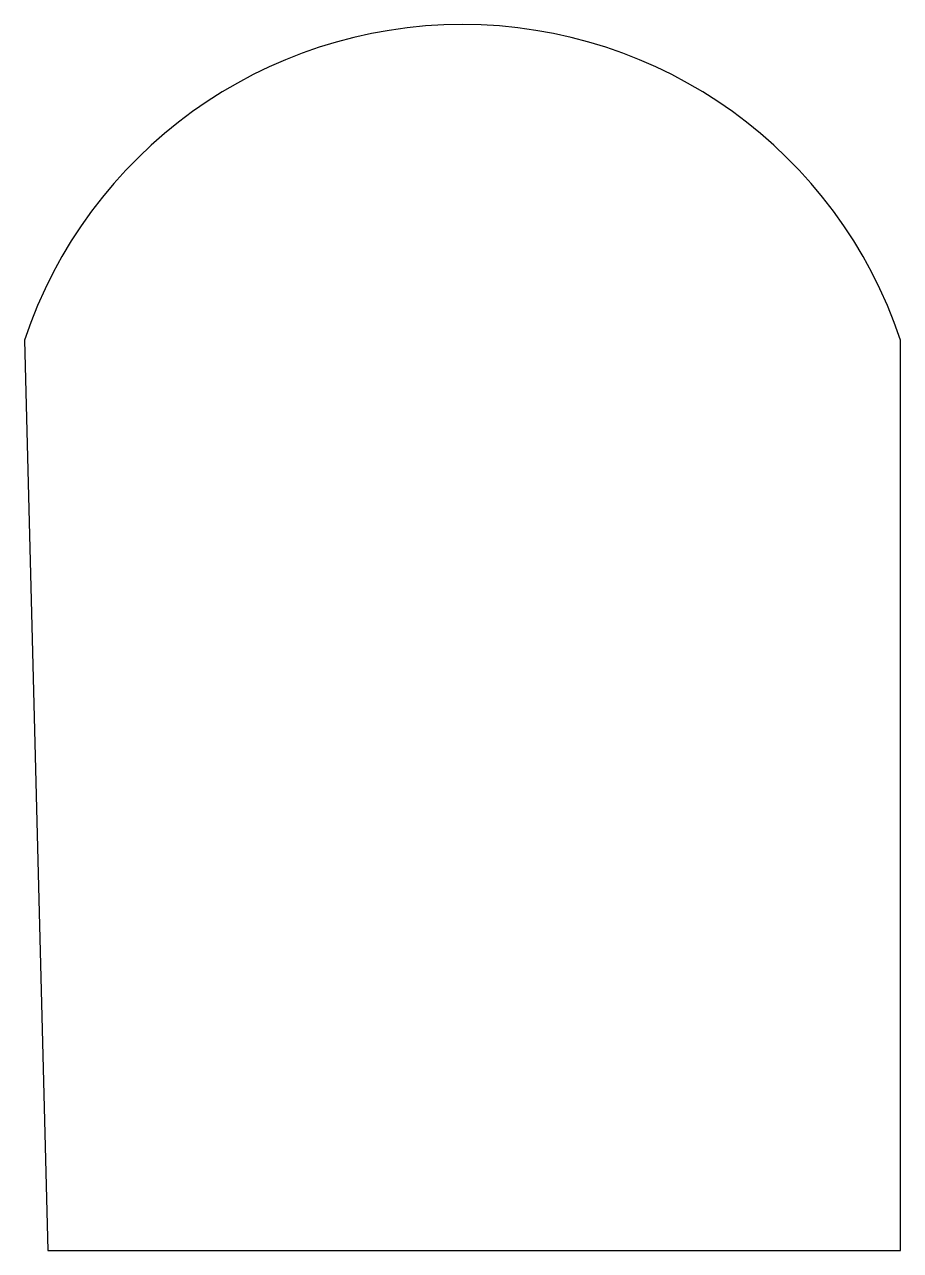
# Model space of a CAD drawing. Header units: millimetres. Extents: x 496 to 991, y 491 to 1184.
import ezdxf

# ---------------------------------------------------------------- set-up
doc = ezdxf.new("R2010")
doc.units = ezdxf.units.MM

msp = doc.modelspace()

# ---------------------------------------------------------------- linework, layer by layer
msp.add_lwpolyline([(509.54, 491.19), (991.29, 491.19), (991.29, 1005.54, 0.720299), (496.34, 1005.54)], format="xyb", close=True)

doc.saveas('drawing.dxf')
